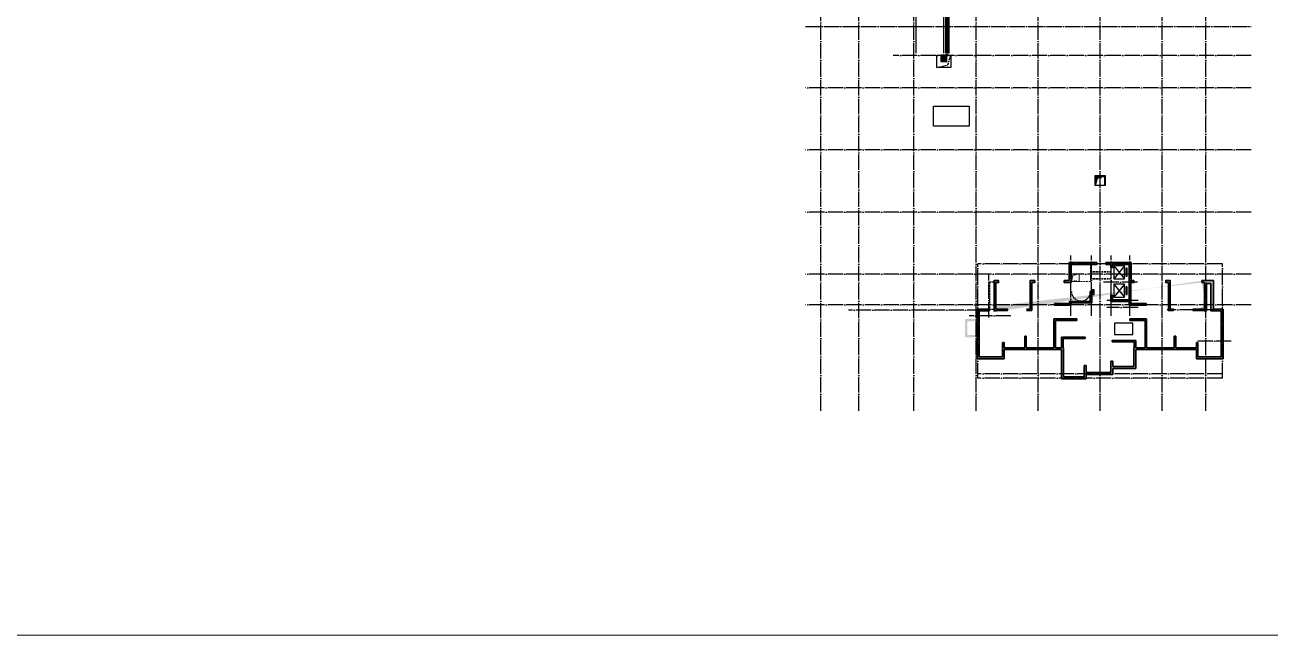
# Model space of a CAD drawing. Extents: x 115549 to 768939, y -502199 to 402497.
# Drawn here: x 521178 to 683652, y -502199 to -422617 of the extents above; entities that cross this region are included whole.
import ezdxf

# ---------------------------------------------------------------- set-up
doc = ezdxf.new("R2010")
doc.units = 0
doc.header["$LTSCALE"] = 1000
doc.header["$MEASUREMENT"] = 0
for name, pattern in [('__DASH', [0.35, 0.25, -0.1]), ('DASH', [0.35, 0.25, -0.1]), ('DOTE', [2.42, 2, -0.2, 0.02, -0.2])]:
    doc.linetypes.add(name, pattern=pattern)
for name, color, linetype, lineweight in [('_0', 7, 'Continuous', 9), ('主楼剪力墙', 212, 'Continuous', 5), ('剪力墙填充', 192, 'Continuous', 5), ('砼墙', 3, 'Continuous', 35)]:
    doc.layers.add(name, color=color, linetype=linetype, lineweight=lineweight)
for name, color, linetype in [('DOTE', 16, 'DOTE'), ('EQUIP_消火栓', 7, 'Continuous'), ('EVTR', 2, 'Continuous'), ('nuan', 6, 'Continuous'), ('地库文字', 7, 'Continuous'), ('截水沟', 2, 'Continuous'), ('汽车坡道', 142, 'Continuous'), ('给水', 32, 'Continuous')]:
    doc.layers.add(name, color=color, linetype=linetype)

# ---------------------------------------------------------------- blocks, each defined once
blk = doc.blocks.new('zhuloujlqtiangchong')
at = {"layer": '主楼剪力墙'}
h = blk.add_hatch(color=253, dxfattribs=at)
h.dxf.hatch_style = 1
h.paths.add_polyline_path([(1078272, 520251), (1078272, 523901), (1078622, 523901), (1078622, 524151), (1078022, 524151), (1078022, 520451), (1077622, 520451), (1077622, 520251)], flags=17)
h.paths.add_polyline_path([(1083122, 526501), (1083122, 524831), (1083122, 524151), (1082822, 524151), (1082472, 524151), (1082472, 523901), (1082822, 523901), (1083372, 523901), (1083372, 524831), (1083372, 526251), (1083872, 526251), (1085972, 526251), (1086722, 526251), (1086722, 526501), (1085972, 526501), (1083872, 526501)])
h.paths.add_polyline_path([(1083372, 521251), (1086072, 521251), (1086072, 522751), (1085872, 522751), (1085872, 521451), (1083172, 521451), (1083172, 521151), (1081222, 521151), (1081222, 520951), (1083372, 520951)], flags=17)
h.paths.add_polyline_path([(1096072, 523901), (1096072, 520251), (1096722, 520251), (1096722, 520451), (1096322, 520451), (1096322, 524151), (1095722, 524151), (1095722, 523901)], flags=17)
h.paths.add_polyline_path([(1088772, 526251), (1090972, 526251), (1090972, 524051), (1090972, 521651), (1088772, 521651), (1088772, 522251), (1088572, 522251), (1088572, 521451), (1090972, 521451), (1090972, 520951), (1093172, 520951), (1093172, 521151), (1091172, 521151), (1091172, 521551), (1091172, 523901), (1091572, 523901), (1091572, 524151), (1091222, 524151), (1091222, 526501), (1088922, 526501), (1087922, 526501), (1087922, 526251), (1088572, 526251), (1088572, 525851), (1088772, 525851)])
edge = h.paths.add_edge_path()
edge.add_line((1101947, 524151), (1100422, 524151))
edge.add_line((1101947, 520451), (1101947, 524151))
edge.add_line((1102622, 520451), (1101947, 520451))
edge.add_line((1103222, 520451), (1102622, 520451))
edge.add_line((1103222, 518301), (1103222, 520451))
edge.add_line((1103222, 517951), (1103222, 518301))
edge.add_line((1103222, 516101), (1103222, 517951))
edge.add_line((1103222, 513951), (1103222, 516101))
edge.add_line((1102622, 513951), (1103222, 513951))
edge.add_line((1100322, 513951), (1102622, 513951))
edge.add_line((1099722, 513951), (1100322, 513951))
edge.add_line((1099722, 515151), (1099722, 513951))
edge.add_line((1099322, 515151), (1099722, 515151))
edge.add_line((1096922, 515151), (1099322, 515151))
edge.add_line((1096422, 515151), (1096922, 515151))
edge.add_line((1094022, 515151), (1096422, 515151))
edge.add_line((1093122, 515151), (1094022, 515151))
edge.add_line((1091822, 515151), (1093122, 515151))
edge.add_line((1091822, 514451), (1091822, 515151))
edge.add_line((1091822, 512701), (1091822, 514451))
edge.add_line((1091222, 512701), (1091822, 512701))
edge.add_line((1089222, 512701), (1091222, 512701))
edge.add_line((1088822, 512701), (1089222, 512701))
edge.add_line((1088822, 511901), (1088822, 512701))
edge.add_line((1088222, 511901), (1088822, 511901))
edge.add_line((1087172, 511901), (1088222, 511901))
edge.add_line((1085722, 511901), (1087172, 511901))
edge.add_line((1085322, 511901), (1085722, 511901))
edge.add_line((1085322, 511351), (1085322, 511901))
edge.add_line((1084722, 511351), (1085322, 511351))
edge.add_line((1082722, 511351), (1084722, 511351))
edge.add_line((1082122, 511351), (1082722, 511351))
edge.add_line((1082122, 513101), (1082122, 511351))
edge.add_line((1082122, 514901), (1082122, 513101))
edge.add_line((1082122, 515151), (1082122, 514901))
edge.add_line((1081222, 515151), (1082122, 515151))
edge.add_line((1080322, 515151), (1081222, 515151))
edge.add_line((1077922, 515151), (1080322, 515151))
edge.add_line((1077422, 515151), (1077922, 515151))
edge.add_line((1075022, 515151), (1077422, 515151))
edge.add_line((1074622, 515151), (1075022, 515151))
edge.add_line((1074622, 513951), (1074622, 515151))
edge.add_line((1074022, 513951), (1074622, 513951))
edge.add_line((1071722, 513951), (1074022, 513951))
edge.add_line((1071122, 513951), (1071722, 513951))
edge.add_line((1071122, 516101), (1071122, 513951))
edge.add_line((1071122, 516751), (1071122, 516101))
edge.add_line((1069522, 516751), (1071122, 516751))
edge.add_line((1069522, 519151), (1069522, 516751))
edge.add_line((1071122, 519151), (1069522, 519151))
edge.add_line((1071122, 520451), (1071122, 519151))
edge.add_line((1071722, 520451), (1071122, 520451))
edge.add_line((1072722, 520451), (1071722, 520451))
edge.add_line((1072722, 520201), (1072722, 520451))
edge.add_line((1071722, 520201), (1072722, 520201))
edge.add_line((1071372, 520201), (1071722, 520201))
edge.add_line((1071372, 519051), (1071372, 520201))
edge.add_line((1071372, 518301), (1071372, 519051))
edge.add_line((1071122, 518301), (1071372, 518301))
edge.add_line((1071122, 518851), (1071122, 518301))
edge.add_line((1069822, 518851), (1071122, 518851))
edge.add_line((1069822, 517051), (1069822, 518851))
edge.add_line((1071372, 517051), (1069822, 517051))
edge.add_line((1071372, 516101), (1071372, 517051))
edge.add_line((1071372, 514201), (1071372, 516101))
edge.add_line((1071722, 514201), (1071372, 514201))
edge.add_line((1074022, 514201), (1071722, 514201))
edge.add_line((1074422, 514201), (1074022, 514201))
edge.add_line((1074422, 515251), (1074422, 514201))
edge.add_line((1074422, 516101), (1074422, 515251))
edge.add_line((1074622, 516101), (1074422, 516101))
edge.add_line((1074622, 515401), (1074622, 516101))
edge.add_line((1075022, 515401), (1074622, 515401))
edge.add_line((1077322, 515401), (1075022, 515401))
edge.add_line((1077322, 516901), (1077322, 515401))
edge.add_line((1077522, 516901), (1077322, 516901))
edge.add_line((1077522, 515401), (1077522, 516901))
edge.add_line((1077922, 515401), (1077522, 515401))
edge.add_line((1080322, 515401), (1077922, 515401))
edge.add_line((1081122, 515401), (1080322, 515401))
edge.add_line((1081122, 516701), (1081122, 515401))
edge.add_line((1081122, 516901), (1081122, 516701))
edge.add_line((1081122, 518551), (1081122, 516901))
edge.add_line((1081122, 519151), (1081122, 518551))
edge.add_line((1083322, 519151), (1081122, 519151))
edge.add_line((1084122, 519151), (1083322, 519151))
edge.add_line((1084122, 518951), (1084122, 519151))
edge.add_line((1083322, 518951), (1084122, 518951))
edge.add_line((1081322, 518951), (1083322, 518951))
edge.add_line((1081322, 518551), (1081322, 518951))
edge.add_line((1081322, 516901), (1081322, 518551))
edge.add_line((1081322, 516701), (1081322, 516901))
edge.add_line((1081322, 515401), (1081322, 516701))
edge.add_line((1082122, 515401), (1081322, 515401))
edge.add_line((1082122, 516201), (1082122, 515401))
edge.add_line((1082122, 516801), (1082122, 516201))
edge.add_line((1084122, 516801), (1082122, 516801))
edge.add_line((1085222, 516801), (1084122, 516801))
edge.add_line((1085222, 516601), (1085222, 516801))
edge.add_line((1084122, 516601), (1085222, 516601))
edge.add_line((1082322, 516601), (1084122, 516601))
edge.add_line((1082322, 516201), (1082322, 516601))
edge.add_line((1082322, 515401), (1082322, 516201))
edge.add_line((1082372, 515401), (1082322, 515401))
edge.add_line((1082372, 514901), (1082372, 515401))
edge.add_line((1082372, 513101), (1082372, 514901))
edge.add_line((1082372, 511601), (1082372, 513101))
edge.add_line((1082722, 511601), (1082372, 511601))
edge.add_line((1084722, 511601), (1082722, 511601))
edge.add_line((1085072, 511601), (1084722, 511601))
edge.add_line((1085072, 512001), (1085072, 511601))
edge.add_line((1085072, 513101), (1085072, 512001))
edge.add_line((1085322, 513101), (1085072, 513101))
edge.add_line((1085322, 512151), (1085322, 513101))
edge.add_line((1085722, 512151), (1085322, 512151))
edge.add_line((1087172, 512151), (1085722, 512151))
edge.add_line((1088222, 512151), (1087172, 512151))
edge.add_line((1088572, 512151), (1088222, 512151))
edge.add_line((1088572, 512801), (1088572, 512151))
edge.add_line((1088572, 513651), (1088572, 512801))
edge.add_line((1088822, 513651), (1088572, 513651))
edge.add_line((1088822, 512951), (1088822, 513651))
edge.add_line((1089222, 512951), (1088822, 512951))
edge.add_line((1091222, 512951), (1089222, 512951))
edge.add_line((1091572, 512951), (1091222, 512951))
edge.add_line((1091572, 514451), (1091572, 512951))
edge.add_line((1091572, 515401), (1091572, 514451))
edge.add_line((1091622, 515401), (1091572, 515401))
edge.add_line((1091622, 515751), (1091622, 515401))
edge.add_line((1091622, 516151), (1091622, 515751))
edge.add_line((1088722, 516151), (1091622, 516151))
edge.add_line((1088722, 516351), (1088722, 516151))
edge.add_line((1091822, 516351), (1088722, 516351))
edge.add_line((1091822, 515751), (1091822, 516351))
edge.add_line((1091822, 515401), (1091822, 515751))
edge.add_line((1093022, 515401), (1091822, 515401))
edge.add_line((1093022, 516251), (1093022, 515401))
edge.add_line((1093022, 516901), (1093022, 516251))
edge.add_line((1093022, 518551), (1093022, 516901))
edge.add_line((1093022, 518951), (1093022, 518551))
edge.add_line((1091022, 518951), (1093022, 518951))
edge.add_line((1091022, 519151), (1091022, 518951))
edge.add_line((1093222, 519151), (1091022, 519151))
edge.add_line((1093222, 518551), (1093222, 519151))
edge.add_line((1093222, 516901), (1093222, 518551))
edge.add_line((1093222, 516251), (1093222, 516901))
edge.add_line((1093222, 515401), (1093222, 516251))
edge.add_line((1094022, 515401), (1093222, 515401))
edge.add_line((1096422, 515401), (1094022, 515401))
edge.add_line((1096822, 515401), (1096422, 515401))
edge.add_line((1096822, 516901), (1096822, 515401))
edge.add_line((1097022, 516901), (1096822, 516901))
edge.add_line((1097022, 515401), (1097022, 516901))
edge.add_line((1099322, 515401), (1097022, 515401))
edge.add_line((1099722, 515401), (1099322, 515401))
edge.add_line((1099722, 516101), (1099722, 515401))
edge.add_line((1099922, 516101), (1099722, 516101))
edge.add_line((1099922, 515251), (1099922, 516101))
edge.add_line((1099922, 514201), (1099922, 515251))
edge.add_line((1100322, 514201), (1099922, 514201))
edge.add_line((1102622, 514201), (1100322, 514201))
edge.add_line((1102972, 514201), (1102622, 514201))
edge.add_line((1102972, 516101), (1102972, 514201))
edge.add_line((1102972, 517951), (1102972, 516101))
edge.add_line((1102972, 518301), (1102972, 517951))
edge.add_line((1102972, 520201), (1102972, 518301))
edge.add_line((1102622, 520201), (1102972, 520201))
edge.add_line((1101597, 520201), (1102622, 520201))
edge.add_line((1101597, 523801), (1101597, 520201))
edge.add_line((1101022, 523801), (1101597, 523801))
edge.add_line((1101022, 522001), (1101022, 523801))
edge.add_line((1101022, 520851), (1101022, 522001))
edge.add_line((1101022, 520251), (1101022, 520851))
edge.add_line((1074522, 520251), (1075072, 520251))
edge.add_line((1075072, 520251), (1075072, 520451))
edge.add_line((1075072, 520451), (1074522, 520451))
edge.add_line((1074522, 520451), (1073572, 520451))
edge.add_line((1073572, 520451), (1073572, 520851))
edge.add_line((1073572, 520851), (1073572, 522001))
edge.add_line((1073572, 522001), (1073572, 523901))
edge.add_line((1073572, 523901), (1073922, 523901))
edge.add_line((1073922, 523901), (1073922, 524151))
edge.add_line((1073922, 524151), (1073322, 524151))
edge.add_line((1073322, 524151), (1073322, 522001))
edge.add_line((1073322, 522001), (1073322, 520851))
edge.add_line((1073322, 520851), (1073322, 520251))
edge.add_line((1099272, 520251), (1099822, 520251))
edge.add_line((1099272, 520451), (1099272, 520251))
edge.add_line((1099822, 520451), (1099272, 520451))
edge.add_line((1100772, 520451), (1099822, 520451))
edge.add_line((1100772, 520851), (1100772, 520451))
edge.add_line((1100772, 522001), (1100772, 520851))
edge.add_line((1100772, 523901), (1100772, 522001))
edge.add_line((1100422, 523901), (1100772, 523901))
edge.add_line((1100422, 524151), (1100422, 523901))
edge.add_line((1073322, 520851), (1073322, 520201))
edge.add_line((1073322, 520201), (1073572, 520201))
edge.add_line((1073572, 520201), (1073572, 520251))
edge.add_line((1073572, 520251), (1074522, 520251))
edge.add_line((1099822, 520251), (1100772, 520251))
edge.add_line((1100772, 520251), (1100772, 520201))
edge.add_line((1100772, 520201), (1101022, 520201))
edge.add_line((1101022, 520201), (1101022, 520851))
h = blk.add_hatch(color=253, dxfattribs=at)
h.dxf.hatch_style = 1
h.paths.add_polyline_path([(1078272, 520251), (1078272, 523901), (1078622, 523901), (1078622, 524151), (1078022, 524151), (1078022, 520451), (1077622, 520451), (1077622, 520251)], flags=17)
h.paths.add_polyline_path([(1083122, 526501), (1083122, 524831), (1083122, 524151), (1082822, 524151), (1082472, 524151), (1082472, 523901), (1082822, 523901), (1083372, 523901), (1083372, 524831), (1083372, 526251), (1083872, 526251), (1085972, 526251), (1086722, 526251), (1086722, 526501), (1085972, 526501), (1083872, 526501)])
h.paths.add_polyline_path([(1083372, 521251), (1086072, 521251), (1086072, 522751), (1085872, 522751), (1085872, 521451), (1083172, 521451), (1083172, 521151), (1081222, 521151), (1081222, 520951), (1083372, 520951)], flags=17)
h.paths.add_polyline_path([(1096072, 523901), (1096072, 520251), (1096722, 520251), (1096722, 520451), (1096322, 520451), (1096322, 524151), (1095722, 524151), (1095722, 523901)], flags=17)
h.paths.add_polyline_path([(1088772, 526251), (1090972, 526251), (1090972, 524051), (1090972, 521651), (1088772, 521651), (1088772, 522251), (1088572, 522251), (1088572, 521451), (1090972, 521451), (1090972, 520951), (1093172, 520951), (1093172, 521151), (1091172, 521151), (1091172, 521551), (1091172, 523901), (1091572, 523901), (1091572, 524151), (1091222, 524151), (1091222, 526501), (1088922, 526501), (1087922, 526501), (1087922, 526251), (1088572, 526251), (1088572, 525851), (1088772, 525851)])
edge = h.paths.add_edge_path()
edge.add_line((1101947, 524151), (1100422, 524151))
edge.add_line((1101947, 520451), (1101947, 524151))
edge.add_line((1102622, 520451), (1101947, 520451))
edge.add_line((1103222, 520451), (1102622, 520451))
edge.add_line((1103222, 518301), (1103222, 520451))
edge.add_line((1103222, 517951), (1103222, 518301))
edge.add_line((1103222, 516101), (1103222, 517951))
edge.add_line((1103222, 513951), (1103222, 516101))
edge.add_line((1102622, 513951), (1103222, 513951))
edge.add_line((1100322, 513951), (1102622, 513951))
edge.add_line((1099722, 513951), (1100322, 513951))
edge.add_line((1099722, 515151), (1099722, 513951))
edge.add_line((1099322, 515151), (1099722, 515151))
edge.add_line((1096922, 515151), (1099322, 515151))
edge.add_line((1096422, 515151), (1096922, 515151))
edge.add_line((1094022, 515151), (1096422, 515151))
edge.add_line((1093122, 515151), (1094022, 515151))
edge.add_line((1091822, 515151), (1093122, 515151))
edge.add_line((1091822, 514451), (1091822, 515151))
edge.add_line((1091822, 512701), (1091822, 514451))
edge.add_line((1091222, 512701), (1091822, 512701))
edge.add_line((1089222, 512701), (1091222, 512701))
edge.add_line((1088822, 512701), (1089222, 512701))
edge.add_line((1088822, 511901), (1088822, 512701))
edge.add_line((1088222, 511901), (1088822, 511901))
edge.add_line((1087172, 511901), (1088222, 511901))
edge.add_line((1085722, 511901), (1087172, 511901))
edge.add_line((1085322, 511901), (1085722, 511901))
edge.add_line((1085322, 511351), (1085322, 511901))
edge.add_line((1084722, 511351), (1085322, 511351))
edge.add_line((1082722, 511351), (1084722, 511351))
edge.add_line((1082122, 511351), (1082722, 511351))
edge.add_line((1082122, 513101), (1082122, 511351))
edge.add_line((1082122, 514901), (1082122, 513101))
edge.add_line((1082122, 515151), (1082122, 514901))
edge.add_line((1081222, 515151), (1082122, 515151))
edge.add_line((1080322, 515151), (1081222, 515151))
edge.add_line((1077922, 515151), (1080322, 515151))
edge.add_line((1077422, 515151), (1077922, 515151))
edge.add_line((1075022, 515151), (1077422, 515151))
edge.add_line((1074622, 515151), (1075022, 515151))
edge.add_line((1074622, 513951), (1074622, 515151))
edge.add_line((1074022, 513951), (1074622, 513951))
edge.add_line((1071722, 513951), (1074022, 513951))
edge.add_line((1071122, 513951), (1071722, 513951))
edge.add_line((1071122, 516101), (1071122, 513951))
edge.add_line((1071122, 520451), (1071122, 516101))
edge.add_line((1071722, 520451), (1071122, 520451))
edge.add_line((1072722, 520451), (1071722, 520451))
edge.add_line((1072722, 520201), (1072722, 520451))
edge.add_line((1071722, 520201), (1072722, 520201))
edge.add_line((1071372, 520201), (1071722, 520201))
edge.add_line((1071372, 516101), (1071372, 520201))
edge.add_line((1071372, 514201), (1071372, 516101))
edge.add_line((1071722, 514201), (1071372, 514201))
edge.add_line((1074022, 514201), (1071722, 514201))
edge.add_line((1074422, 514201), (1074022, 514201))
edge.add_line((1074422, 515251), (1074422, 514201))
edge.add_line((1074422, 516101), (1074422, 515251))
edge.add_line((1074622, 516101), (1074422, 516101))
edge.add_line((1074622, 515401), (1074622, 516101))
edge.add_line((1075022, 515401), (1074622, 515401))
edge.add_line((1077322, 515401), (1075022, 515401))
edge.add_line((1077322, 516901), (1077322, 515401))
edge.add_line((1077522, 516901), (1077322, 516901))
edge.add_line((1077522, 515401), (1077522, 516901))
edge.add_line((1077922, 515401), (1077522, 515401))
edge.add_line((1080322, 515401), (1077922, 515401))
edge.add_line((1081122, 515401), (1080322, 515401))
edge.add_line((1081122, 516701), (1081122, 515401))
edge.add_line((1081122, 516901), (1081122, 516701))
edge.add_line((1081122, 518551), (1081122, 516901))
edge.add_line((1081122, 519151), (1081122, 518551))
edge.add_line((1083322, 519151), (1081122, 519151))
edge.add_line((1084122, 519151), (1083322, 519151))
edge.add_line((1084122, 518951), (1084122, 519151))
edge.add_line((1083322, 518951), (1084122, 518951))
edge.add_line((1081322, 518951), (1083322, 518951))
edge.add_line((1081322, 518551), (1081322, 518951))
edge.add_line((1081322, 516901), (1081322, 518551))
edge.add_line((1081322, 516701), (1081322, 516901))
edge.add_line((1081322, 515401), (1081322, 516701))
edge.add_line((1082122, 515401), (1081322, 515401))
edge.add_line((1082122, 516201), (1082122, 515401))
edge.add_line((1082122, 516801), (1082122, 516201))
edge.add_line((1084122, 516801), (1082122, 516801))
edge.add_line((1085222, 516801), (1084122, 516801))
edge.add_line((1085222, 516601), (1085222, 516801))
edge.add_line((1084122, 516601), (1085222, 516601))
edge.add_line((1082322, 516601), (1084122, 516601))
edge.add_line((1082322, 516201), (1082322, 516601))
edge.add_line((1082322, 515401), (1082322, 516201))
edge.add_line((1082372, 515401), (1082322, 515401))
edge.add_line((1082372, 514901), (1082372, 515401))
edge.add_line((1082372, 513101), (1082372, 514901))
edge.add_line((1082372, 511601), (1082372, 513101))
edge.add_line((1082722, 511601), (1082372, 511601))
edge.add_line((1084722, 511601), (1082722, 511601))
edge.add_line((1085072, 511601), (1084722, 511601))
edge.add_line((1085072, 512001), (1085072, 511601))
edge.add_line((1085072, 513101), (1085072, 512001))
edge.add_line((1085322, 513101), (1085072, 513101))
edge.add_line((1085322, 512151), (1085322, 513101))
edge.add_line((1085722, 512151), (1085322, 512151))
edge.add_line((1087172, 512151), (1085722, 512151))
edge.add_line((1088222, 512151), (1087172, 512151))
edge.add_line((1088572, 512151), (1088222, 512151))
edge.add_line((1088572, 512801), (1088572, 512151))
edge.add_line((1088572, 513651), (1088572, 512801))
edge.add_line((1088822, 513651), (1088572, 513651))
edge.add_line((1088822, 512951), (1088822, 513651))
edge.add_line((1089222, 512951), (1088822, 512951))
edge.add_line((1091222, 512951), (1089222, 512951))
edge.add_line((1091572, 512951), (1091222, 512951))
edge.add_line((1091572, 514451), (1091572, 512951))
edge.add_line((1091572, 515401), (1091572, 514451))
edge.add_line((1091622, 515401), (1091572, 515401))
edge.add_line((1091622, 515751), (1091622, 515401))
edge.add_line((1091622, 516151), (1091622, 515751))
edge.add_line((1088722, 516151), (1091622, 516151))
edge.add_line((1088722, 516351), (1088722, 516151))
edge.add_line((1091822, 516351), (1088722, 516351))
edge.add_line((1091822, 515751), (1091822, 516351))
edge.add_line((1091822, 515401), (1091822, 515751))
edge.add_line((1093022, 515401), (1091822, 515401))
edge.add_line((1093022, 516251), (1093022, 515401))
edge.add_line((1093022, 516901), (1093022, 516251))
edge.add_line((1093022, 518551), (1093022, 516901))
edge.add_line((1093022, 518951), (1093022, 518551))
edge.add_line((1091022, 518951), (1093022, 518951))
edge.add_line((1091022, 519151), (1091022, 518951))
edge.add_line((1093222, 519151), (1091022, 519151))
edge.add_line((1093222, 518551), (1093222, 519151))
edge.add_line((1093222, 516901), (1093222, 518551))
edge.add_line((1093222, 516251), (1093222, 516901))
edge.add_line((1093222, 515401), (1093222, 516251))
edge.add_line((1094022, 515401), (1093222, 515401))
edge.add_line((1096422, 515401), (1094022, 515401))
edge.add_line((1096822, 515401), (1096422, 515401))
edge.add_line((1096822, 516901), (1096822, 515401))
edge.add_line((1097022, 516901), (1096822, 516901))
edge.add_line((1097022, 515401), (1097022, 516901))
edge.add_line((1099322, 515401), (1097022, 515401))
edge.add_line((1099722, 515401), (1099322, 515401))
edge.add_line((1099722, 516101), (1099722, 515401))
edge.add_line((1099922, 516101), (1099722, 516101))
edge.add_line((1099922, 515251), (1099922, 516101))
edge.add_line((1099922, 514201), (1099922, 515251))
edge.add_line((1100322, 514201), (1099922, 514201))
edge.add_line((1102622, 514201), (1100322, 514201))
edge.add_line((1102972, 514201), (1102622, 514201))
edge.add_line((1102972, 516101), (1102972, 514201))
edge.add_line((1102972, 517951), (1102972, 516101))
edge.add_line((1102972, 518301), (1102972, 517951))
edge.add_line((1102972, 520201), (1102972, 518301))
edge.add_line((1102622, 520201), (1102972, 520201))
edge.add_line((1101597, 520201), (1102622, 520201))
edge.add_line((1101597, 523801), (1101597, 520201))
edge.add_line((1101022, 523801), (1101597, 523801))
edge.add_line((1101022, 522001), (1101022, 523801))
edge.add_line((1101022, 520851), (1101022, 522001))
edge.add_line((1101022, 520251), (1101022, 520851))
edge.add_line((1074522, 520251), (1075072, 520251))
edge.add_line((1075072, 520251), (1075072, 520451))
edge.add_line((1075072, 520451), (1074522, 520451))
edge.add_line((1074522, 520451), (1073572, 520451))
edge.add_line((1073572, 520451), (1073572, 520851))
edge.add_line((1073572, 520851), (1073572, 522001))
edge.add_line((1073572, 522001), (1073572, 523901))
edge.add_line((1073572, 523901), (1073922, 523901))
edge.add_line((1073922, 523901), (1073922, 524151))
edge.add_line((1073922, 524151), (1073322, 524151))
edge.add_line((1073322, 524151), (1073322, 522001))
edge.add_line((1073322, 522001), (1073322, 520851))
edge.add_line((1073322, 520851), (1073322, 520251))
edge.add_line((1099272, 520251), (1099822, 520251))
edge.add_line((1099272, 520451), (1099272, 520251))
edge.add_line((1099822, 520451), (1099272, 520451))
edge.add_line((1100772, 520451), (1099822, 520451))
edge.add_line((1100772, 520851), (1100772, 520451))
edge.add_line((1100772, 522001), (1100772, 520851))
edge.add_line((1100772, 523901), (1100772, 522001))
edge.add_line((1100422, 523901), (1100772, 523901))
edge.add_line((1100422, 524151), (1100422, 523901))
edge.add_line((1073322, 520851), (1073322, 520201))
edge.add_line((1073322, 520201), (1073572, 520201))
edge.add_line((1073572, 520201), (1073572, 520251))
edge.add_line((1073572, 520251), (1074522, 520251))
edge.add_line((1099822, 520251), (1100772, 520251))
edge.add_line((1100772, 520251), (1100772, 520201))
edge.add_line((1100772, 520201), (1101022, 520201))
edge.add_line((1101022, 520201), (1101022, 520851))
h = blk.add_hatch(color=253, dxfattribs=at)
h.dxf.hatch_style = 1
h.paths.add_polyline_path([(1099922, 516101), (1099722, 516101), (1099722, 515401), (1099322, 515401), (1097022, 515401), (1097022, 516901), (1096822, 516901), (1096822, 515401), (1096422, 515401), (1094022, 515401), (1093222, 515401), (1093222, 516251), (1093222, 516901), (1093222, 518551), (1093222, 519151), (1091022, 519151), (1091022, 518951), (1093022, 518951), (1093022, 518551), (1093022, 516901), (1093022, 516251), (1093022, 515401), (1091822, 515401), (1091822, 515751), (1091822, 516351), (1088722, 516351), (1088722, 516151), (1091622, 516151), (1091622, 515751), (1091622, 515401), (1091572, 515401), (1091572, 514451), (1091572, 512951), (1091222, 512951), (1089222, 512951), (1088822, 512951), (1088822, 513651), (1088572, 513651), (1088572, 512801), (1088572, 512151), (1088222, 512151), (1087172, 512151), (1085722, 512151), (1085322, 512151), (1085322, 513101), (1085072, 513101), (1085072, 512001), (1085072, 511601), (1084722, 511601), (1082722, 511601), (1082372, 511601), (1082372, 513101), (1082372, 514901), (1082372, 515401), (1082322, 515401), (1082322, 516201), (1082322, 516601), (1084122, 516601), (1085222, 516601), (1085222, 516801), (1084122, 516801), (1082122, 516801), (1082122, 516201), (1082122, 515401), (1081322, 515401), (1081322, 516701), (1081322, 516901), (1081322, 518551), (1081322, 518951), (1083322, 518951), (1084122, 518951), (1084122, 519151), (1083322, 519151), (1081122, 519151), (1081122, 518551), (1081122, 516901), (1081122, 516701), (1081122, 515401), (1080322, 515401), (1077922, 515401), (1077522, 515401), (1077522, 516901), (1077322, 516901), (1077322, 515401), (1075022, 515401), (1074622, 515401), (1074622, 516101), (1074422, 516101), (1074422, 515251), (1074422, 514201), (1074022, 514201), (1071722, 514201), (1071372, 514201), (1071372, 516101), (1071372, 520201), (1071722, 520201), (1072722, 520201), (1072722, 520451), (1071722, 520451), (1071122, 520451), (1071122, 516101), (1071122, 513951), (1071722, 513951), (1074022, 513951), (1074622, 513951), (1074622, 515151), (1075022, 515151), (1077422, 515151), (1077922, 515151), (1080322, 515151), (1081222, 515151), (1082122, 515151), (1082122, 514901), (1082122, 513101), (1082122, 511351), (1082722, 511351), (1084722, 511351), (1085322, 511351), (1085322, 511901), (1085722, 511901), (1087172, 511901), (1088222, 511901), (1088822, 511901), (1088822, 512701), (1089222, 512701), (1091222, 512701), (1091822, 512701), (1091822, 514451), (1091822, 515151), (1093122, 515151), (1094022, 515151), (1096422, 515151), (1096922, 515151), (1099322, 515151), (1099722, 515151), (1099722, 513951), (1100322, 513951), (1102622, 513951), (1103222, 513951), (1103222, 516101), (1103222, 517951), (1103222, 518301), (1103222, 520451), (1102622, 520451), (1101947, 520451), (1101947, 524151), (1100422, 524151), (1100422, 523901), (1100772, 523901), (1100772, 522001), (1100772, 520851), (1100772, 520451), (1099822, 520451), (1099272, 520451), (1099272, 520251), (1099822, 520251), (1100772, 520251), (1100772, 520201), (1101022, 520201), (1101022, 520851), (1101022, 522001), (1101022, 523801), (1101597, 523801), (1101597, 520201), (1102622, 520201), (1102972, 520201), (1102972, 518301), (1102972, 517951), (1102972, 516101), (1102972, 514201), (1102622, 514201), (1100322, 514201), (1099922, 514201), (1099922, 515251)])
h = blk.add_hatch(color=253, dxfattribs=at)
h.dxf.hatch_style = 1
h.paths.add_polyline_path([(1073572, 523901), (1073922, 523901), (1073922, 524151), (1073322, 524151), (1073322, 522001), (1073322, 520851), (1073322, 520251), (1073322, 520201), (1073572, 520201), (1073572, 520251), (1074522, 520251), (1075072, 520251), (1075072, 520451), (1074522, 520451), (1073572, 520451), (1073572, 520851), (1073572, 522001)])
at = {"layer": '主楼剪力墙', "color": 253}
for points in [[(1099922, 516101), (1099722, 516101), (1099722, 515401), (1099322, 515401), (1097022, 515401), (1097022, 516901), (1096822, 516901), (1096822, 515401), (1096422, 515401), (1094022, 515401), (1093222, 515401), (1093222, 516251), (1093222, 516901), (1093222, 518551), (1093222, 519151), (1091022, 519151), (1091022, 518951), (1093022, 518951), (1093022, 518551), (1093022, 516901), (1093022, 516251), (1093022, 515401), (1091822, 515401), (1091822, 515751), (1091822, 516351), (1088722, 516351), (1088722, 516151), (1091622, 516151), (1091622, 515751), (1091622, 515401), (1091572, 515401), (1091572, 514451), (1091572, 512951), (1091222, 512951), (1089222, 512951), (1088822, 512951), (1088822, 513651), (1088572, 513651), (1088572, 512801), (1088572, 512151), (1088222, 512151), (1087172, 512151), (1085722, 512151), (1085322, 512151), (1085322, 513101), (1085072, 513101), (1085072, 512001), (1085072, 511601), (1084722, 511601), (1082722, 511601), (1082372, 511601), (1082372, 513101), (1082372, 514901), (1082372, 515401), (1082322, 515401), (1082322, 516201), (1082322, 516601), (1084122, 516601), (1085222, 516601), (1085222, 516801), (1084122, 516801), (1082122, 516801), (1082122, 516201), (1082122, 515401), (1081322, 515401), (1081322, 516701), (1081322, 516901), (1081322, 518551), (1081322, 518951), (1083322, 518951), (1084122, 518951), (1084122, 519151), (1083322, 519151), (1081122, 519151), (1081122, 518551), (1081122, 516901), (1081122, 516701), (1081122, 515401), (1080322, 515401), (1077922, 515401), (1077522, 515401), (1077522, 516901), (1077322, 516901), (1077322, 515401), (1075022, 515401), (1074622, 515401), (1074622, 516101), (1074422, 516101), (1074422, 515251), (1074422, 514201), (1074022, 514201), (1071722, 514201), (1071372, 514201), (1071372, 516101), (1071372, 520201), (1071722, 520201), (1072722, 520201), (1072722, 520451), (1071722, 520451), (1071122, 520451), (1071122, 516101), (1071122, 513951), (1071722, 513951), (1074022, 513951), (1074622, 513951), (1074622, 515151), (1075022, 515151), (1077422, 515151), (1077922, 515151), (1080322, 515151), (1081222, 515151), (1082122, 515151), (1082122, 514901), (1082122, 513101), (1082122, 511351), (1082722, 511351), (1084722, 511351), (1085322, 511351), (1085322, 511901), (1085722, 511901), (1087172, 511901), (1088222, 511901), (1088822, 511901), (1088822, 512701), (1089222, 512701), (1091222, 512701), (1091822, 512701), (1091822, 514451), (1091822, 515151), (1093122, 515151), (1094022, 515151), (1096422, 515151), (1096922, 515151), (1099322, 515151), (1099722, 515151), (1099722, 513951), (1100322, 513951), (1102622, 513951), (1103222, 513951), (1103222, 516101), (1103222, 517951), (1103222, 518301), (1103222, 520451), (1102622, 520451), (1101947, 520451), (1101947, 524151), (1100422, 524151), (1100422, 523901), (1100772, 523901), (1100772, 522001), (1100772, 520851), (1100772, 520451), (1099822, 520451), (1099272, 520451), (1099272, 520251), (1099822, 520251), (1100772, 520251), (1100772, 520201), (1101022, 520201), (1101022, 520851), (1101022, 522001), (1101022, 523801), (1101597, 523801), (1101597, 520201), (1102622, 520201), (1102972, 520201), (1102972, 518301), (1102972, 517951), (1102972, 516101), (1102972, 514201), (1102622, 514201), (1100322, 514201), (1099922, 514201), (1099922, 515251)], [(1073572, 523901), (1073922, 523901), (1073922, 524151), (1073322, 524151), (1073322, 522001), (1073322, 520851), (1073322, 520251), (1073322, 520201), (1073572, 520201), (1073572, 520251), (1074522, 520251), (1075072, 520251), (1075072, 520451), (1074522, 520451), (1073572, 520451), (1073572, 520851), (1073572, 522001)]]:
    blk.add_lwpolyline(points, close=True, dxfattribs=at)
blk = doc.blocks.new('$TwtSys$00000434')
for p, q in [((-0.5, 0.5), (-0.5, -0.5)), ((-0.5, -0.5), (0.5, 0.5)), ((0.5, 0.5), (-0.5, 0.5)), ((0.5, -0.5), (0.5, 0.5)), ((-0.5, -0.5), (0.5, -0.5))]:
    blk.add_line(p, q)
blk.add_solid([(0.5, -0.5), (0.5, 0.5), (-0.5, -0.5)])
blk = doc.blocks.new('kengyi')
at = {"layer": '给水'}
for p, q in [((2970150, 735418), (2971184, 735418)), ((2970150, 735339), (2970897, 735339)), ((2970150, 735260), (2970610, 735260)), ((2970150, 735180), (2970393, 735180)), ((2970150, 735101), (2970372, 735101)), ((2970150, 735021), (2970351, 735021)), ((2970150, 734942), (2970330, 734942)), ((2970150, 734863), (2970309, 734863)), ((2970150, 734783), (2970288, 734783)), ((2970150, 734704), (2970267, 734704)), ((2970150, 734625), (2970246, 734625)), ((2970150, 734545), (2970225, 734545)), ((2970150, 734466), (2970204, 734466)), ((2970150, 734386), (2970182, 734386))]:
    blk.add_line(p, q, dxfattribs=at)
blk.add_lwpolyline([(2970100, 735514), (2971400, 735514), (2971400, 734214), (2970100, 734214)], close=True, dxfattribs=at)
at = {"layer": '给水', "linetype": '__DASH', "ltscale": 0.5}
blk.add_lwpolyline([(2971350, 735464), (2970150, 735464), (2970150, 734264), (2971350, 734264)], close=True, dxfattribs=at)
at = {"layer": '给水'}
blk.add_lwpolyline([(2970150, 734264), (2970399, 735201), (2971350, 735464)], dxfattribs=at)
at = {"layer": '给水', "linetype": '__DASH', "ltscale": 0.5}
blk.add_lwpolyline([(2970600, 735461), (2970600, 735261), (2970900, 735261), (2970900, 735461)], dxfattribs=at)
blk = doc.blocks.new('kengwu')
at = {"layer": '给水'}
h = blk.add_hatch(dxfattribs=at)
h.set_pattern_fill('ANSI31', color=256, scale=50, angle=315)
h.set_pattern_definition([(2e-11, (0, 0), (-2e-11, 79.375), [])])
h.paths.add_polyline_path([(2971884, 712614), (2971084, 712614), (2971084, 711814), (2971884, 711814)])
for points in [[(2970584, 712614), (2972384, 712614), (2972384, 711014), (2970584, 711014)], [(2971884, 712614), (2971084, 712614), (2971084, 711814), (2971884, 711814)]]:
    blk.add_lwpolyline(points, close=True, dxfattribs=at)
at = {"layer": '给水', "linetype": '__DASH'}
blk.add_lwpolyline([(2970584, 711014), (2971998, 711367), (2972384, 712614)], dxfattribs=at)
at = {"layer": '给水', "linetype": '__DASH', "ltscale": 0.5}
blk.add_lwpolyline([(2971334, 712614), (2971334, 712414), (2971634, 712414), (2971634, 712614)], dxfattribs=at)
blk = doc.blocks.new('gangjinhunningtuqiang')
at = {"layer": '砼墙', "color": 8}
for p, q in [((1100422, 524151), (1100422, 523901)), ((1101947, 524151), (1100422, 524151)), ((1100422, 523901), (1100772, 523901)), ((1100772, 523901), (1100772, 522001)), ((1101022, 522001), (1101022, 523801)), ((1101022, 523801), (1101597, 523801)), ((1101597, 523801), (1101597, 520201)), ((1101947, 520451), (1101947, 524151)), ((1100772, 522001), (1100772, 520851)), ((1101022, 520851), (1101022, 522001)), ((1071722, 520451), (1071122, 520451)), ((1071122, 520451), (1071122, 516101)), ((1071372, 516101), (1071372, 520201)), ((1071372, 520201), (1071722, 520201)), ((1072722, 520451), (1071722, 520451)), ((1071722, 520201), (1072722, 520201)), ((1072722, 520201), (1072722, 520451)), ((1099822, 520451), (1099272, 520451)), ((1099272, 520451), (1099272, 520251)), ((1099272, 520251), (1099822, 520251)), ((1100772, 520451), (1099822, 520451)), ((1100772, 520851), (1100772, 520451)), ((1101022, 520251), (1101022, 520851)), ((1101597, 520201), (1102622, 520201)), ((1102622, 520451), (1101947, 520451)), ((1103222, 520451), (1102622, 520451)), ((1102622, 520201), (1102972, 520201)), ((1102972, 520201), (1102972, 518301)), ((1103222, 518301), (1103222, 520451)), ((1083322, 519151), (1081122, 519151)), ((1081122, 519151), (1081122, 518551)), ((1081122, 518551), (1081122, 516901)), ((1081322, 518551), (1081322, 518951)), ((1081322, 518951), (1083322, 518951)), ((1081322, 516901), (1081322, 518551)), ((1084122, 519151), (1083322, 519151)), ((1083322, 518951), (1084122, 518951)), ((1084122, 518951), (1084122, 519151)), ((1093222, 519151), (1091022, 519151)), ((1091022, 519151), (1091022, 518951)), ((1091022, 518951), (1093022, 518951)), ((1093022, 518951), (1093022, 518551)), ((1093022, 518551), (1093022, 516901)), ((1093222, 518551), (1093222, 519151)), ((1093222, 516901), (1093222, 518551)), ((1102972, 518301), (1102972, 517951)), ((1103222, 517951), (1103222, 518301)), ((1077522, 516901), (1077322, 516901)), ((1077322, 516901), (1077322, 515401)), ((1077522, 515401), (1077522, 516901)), ((1081122, 516901), (1081122, 516701)), ((1081122, 516701), (1081122, 515401)), ((1081322, 516701), (1081322, 516901)), ((1081322, 515401), (1081322, 516701)), ((1084122, 516801), (1082122, 516801)), ((1082122, 516801), (1082122, 516201)), ((1085222, 516801), (1084122, 516801)), ((1085222, 516601), (1085222, 516801)), ((1093022, 516901), (1093022, 516251)), ((1093222, 516251), (1093222, 516901)), ((1097022, 516901), (1096822, 516901)), ((1096822, 516901), (1096822, 515401)), ((1097022, 515401), (1097022, 516901)), ((1102972, 517951), (1102972, 516101)), ((1103222, 516101), (1103222, 517951)), ((1071122, 516101), (1071122, 513951)), ((1071372, 514201), (1071372, 516101)), ((1074622, 516101), (1074422, 516101)), ((1074422, 516101), (1074422, 515251)), ((1074422, 515251), (1074422, 514201)), ((1074622, 515401), (1074622, 516101)), ((1075022, 515401), (1074622, 515401)), ((1074622, 513951), (1074622, 515151)), ((1074622, 515151), (1075022, 515151)), ((1077322, 515401), (1075022, 515401)), ((1075022, 515151), (1077422, 515151)), ((1077422, 515151), (1077922, 515151)), ((1077922, 515401), (1077522, 515401)), ((1080322, 515401), (1077922, 515401)), ((1077922, 515151), (1080322, 515151)), ((1081122, 515401), (1080322, 515401)), ((1080322, 515151), (1081222, 515151)), ((1081222, 515151), (1082122, 515151)), ((1082122, 515401), (1081322, 515401)), ((1082122, 516201), (1082122, 515401)), ((1082122, 515151), (1082122, 514901)), ((1082322, 516201), (1082322, 516601)), ((1082322, 516601), (1084122, 516601)), ((1082322, 515401), (1082322, 516201)), ((1082372, 515401), (1082322, 515401)), ((1082372, 514901), (1082372, 515401)), ((1084122, 516601), (1085222, 516601)), ((1091822, 516351), (1088722, 516351)), ((1088722, 516351), (1088722, 516151)), ((1088722, 516151), (1091622, 516151)), ((1091622, 515401), (1091572, 515401)), ((1091572, 515401), (1091572, 514451)), ((1091622, 516151), (1091622, 515751)), ((1091622, 515751), (1091622, 515401)), ((1091822, 515751), (1091822, 516351)), ((1091822, 515401), (1091822, 515751)), ((1093022, 515401), (1091822, 515401)), ((1091822, 514451), (1091822, 515151)), ((1091822, 515151), (1093122, 515151)), ((1093022, 516251), (1093022, 515401)), ((1093122, 515151), (1094022, 515151)), ((1093222, 515401), (1093222, 516251)), ((1094022, 515401), (1093222, 515401)), ((1096422, 515401), (1094022, 515401)), ((1094022, 515151), (1096422, 515151)), ((1096822, 515401), (1096422, 515401)), ((1096422, 515151), (1096922, 515151)), ((1096922, 515151), (1099322, 515151)), ((1099322, 515401), (1097022, 515401)), ((1099722, 515401), (1099322, 515401)), ((1099322, 515151), (1099722, 515151)), ((1099922, 516101), (1099722, 516101)), ((1099722, 516101), (1099722, 515401)), ((1099722, 515151), (1099722, 513951)), ((1099922, 515251), (1099922, 516101)), ((1099922, 514201), (1099922, 515251)), ((1102972, 516101), (1102972, 514201)), ((1103222, 513951), (1103222, 516101)), ((1071122, 513951), (1071722, 513951)), ((1071722, 514201), (1071372, 514201)), ((1074022, 514201), (1071722, 514201)), ((1071722, 513951), (1074022, 513951)), ((1074422, 514201), (1074022, 514201)), ((1074022, 513951), (1074622, 513951)), ((1082122, 514901), (1082122, 513101)), ((1082372, 513101), (1082372, 514901)), ((1088822, 513651), (1088572, 513651)), ((1088572, 513651), (1088572, 512801)), ((1088822, 512951), (1088822, 513651)), ((1091572, 514451), (1091572, 512951)), ((1091822, 512701), (1091822, 514451)), ((1099722, 513951), (1100322, 513951)), ((1100322, 514201), (1099922, 514201)), ((1102622, 514201), (1100322, 514201)), ((1100322, 513951), (1102622, 513951)), ((1102972, 514201), (1102622, 514201)), ((1102622, 513951), (1103222, 513951)), ((1082122, 513101), (1082122, 511351)), ((1082372, 511601), (1082372, 513101)), ((1085322, 513101), (1085072, 513101)), ((1085072, 513101), (1085072, 512001)), ((1085072, 512001), (1085072, 511601)), ((1085322, 512151), (1085322, 513101)), ((1085722, 512151), (1085322, 512151)), ((1085322, 511351), (1085322, 511901)), ((1085322, 511901), (1085722, 511901)), ((1087172, 512151), (1085722, 512151)), ((1085722, 511901), (1087172, 511901)), ((1088222, 512151), (1087172, 512151)), ((1087172, 511901), (1088222, 511901)), ((1088572, 512151), (1088222, 512151)), ((1088222, 511901), (1088822, 511901)), ((1088572, 512801), (1088572, 512151)), ((1089222, 512951), (1088822, 512951)), ((1088822, 511901), (1088822, 512701)), ((1088822, 512701), (1089222, 512701)), ((1091222, 512951), (1089222, 512951)), ((1089222, 512701), (1091222, 512701)), ((1091572, 512951), (1091222, 512951)), ((1091222, 512701), (1091822, 512701)), ((1082122, 511351), (1082722, 511351)), ((1082722, 511601), (1082372, 511601)), ((1084722, 511601), (1082722, 511601)), ((1082722, 511351), (1084722, 511351)), ((1085072, 511601), (1084722, 511601)), ((1084722, 511351), (1085322, 511351))]:
    blk.add_line(p, q, dxfattribs=at)
for points in [[(1083122, 526501), (1083122, 524831), (1083122, 524151), (1082822, 524151), (1082472, 524151), (1082472, 523901), (1082822, 523901), (1083372, 523901), (1083372, 524831), (1083372, 526251), (1083872, 526251), (1085972, 526251), (1086722, 526251), (1086722, 526501), (1085972, 526501), (1083872, 526501)], [(1078272, 520251), (1078272, 523901), (1078622, 523901), (1078622, 524151), (1078022, 524151), (1078022, 520451), (1077622, 520451), (1077622, 520251)], [(1096072, 523901), (1096072, 520251), (1096722, 520251), (1096722, 520451), (1096322, 520451), (1096322, 524151), (1095722, 524151), (1095722, 523901)], [(1083372, 521251), (1086072, 521251), (1086072, 522751), (1085872, 522751), (1085872, 521451), (1083172, 521451), (1083172, 521151), (1081222, 521151), (1081222, 520951), (1083372, 520951)]]:
    blk.add_lwpolyline(points, close=True, dxfattribs=at)
for points in [[(1088772, 526251), (1090972, 526251), (1090972, 524051), (1090972, 521651), (1088772, 521651), (1088772, 522251), (1088572, 522251), (1088572, 521451), (1090972, 521451), (1090972, 520951), (1093172, 520951), (1093172, 521151), (1091172, 521151), (1091172, 521551), (1091172, 523901), (1091572, 523901), (1091572, 524151), (1091222, 524151), (1091222, 526501), (1088922, 526501), (1087922, 526501), (1087922, 526251)], [(1087922, 526251), (1088572, 526251)], [(1088572, 526251), (1088572, 525851), (1088772, 525851), (1088772, 526251)], [(1074522, 520251), (1075072, 520251), (1075072, 520451), (1074522, 520451), (1073572, 520451), (1073572, 520851), (1073572, 522001), (1073572, 523901), (1073922, 523901), (1073922, 524151), (1073322, 524151), (1073322, 522001), (1073322, 520851), (1073322, 520251)], [(1073322, 520851), (1073322, 520201), (1073572, 520201), (1073572, 520251), (1074522, 520251)], [(1099822, 520251), (1100772, 520251), (1100772, 520201), (1101022, 520201), (1101022, 520851)]]:
    blk.add_lwpolyline(points, dxfattribs=at)

msp = doc.modelspace()

# ---------------------------------------------------------------- hatches: boundary and pattern name
at = {"layer": '截水沟'}
h = msp.add_hatch(dxfattribs=at)
h.set_pattern_fill('ANSI32', color=8, scale=50, angle=-44.964903, style=0)
h.set_pattern_definition([(0.035097, (544400.2, -1071320.6), (-0.14586, 238.124955), []), (0.035097, (544479.62, -1071399.92), (-0.14586, 238.124955), [])])
h.paths.add_polyline_path([(641383.3, -419171.8), (641683.3, -419171.8), (641683.3, -426271.8), (641383.3, -426271.8)])

# ---------------------------------------------------------------- linework, layer by layer
at = {"linetype": '__DASH'}
msp.add_arc((658983.2, -457372.1), 1250, 180, 0, dxfattribs=at)
at = {"layer": '_0', "color": 0, "linetype": '__DASH'}
msp.add_lwpolyline([(657733.2, -453872.1), (660233.2, -453872.1), (660233.2, -456072.1), (657733.2, -456072.1)], close=True, dxfattribs=at)
for points in [[(660233.2, -454785.4), (662933.2, -454785.4)], [(660233.2, -454885.4), (662933.2, -454885.4)], [(660233.2, -455687.2), (662933.2, -455687.2)], [(660233.2, -455787.2), (662933.2, -455787.2)]]:
    msp.add_lwpolyline(points, dxfattribs=at)
at = {"layer": '_0', "color": 0}
msp.add_lwpolyline([(657733.2, -456072.1), (658733.2, -456072.1), (658733.2, -455072.1), (657733.2, -455072.1)], close=True, dxfattribs=at)
msp.add_lwpolyline([(657733.2, -456072.1), (657891.6, -455298.7), (658733.2, -455072.1)], dxfattribs=at)
at = {"layer": '_0', "color": 0, "const_width": 50}
msp.add_lwpolyline([(658068.1, -456072.1), (658068.1, -455915.7), (658368, -455915.7), (658368, -456072.1)], dxfattribs=at)
at = {"layer": 'DOTE', "color": 1}
for p, q in [((629983.3, -472963.5), (629983.3, -308021.8)), ((637183.3, -472963.5), (637183.3, -308021.8)), ((645283.3, -472963.5), (645283.3, -308021.8)), ((653383.3, -472963.5), (653383.3, -308021.8)), ((661483.3, -472963.5), (661483.3, -308021.8)), ((669583.3, -472963.5), (669583.3, -308021.8)), ((675283.3, -472963.5), (675283.3, -308021.8)), ((625033.3, -472963.5), (625033.3, -413158.7)), ((623033.3, -422821.8), (681174.4, -422821.8)), ((681174.4, -426621.8), (634479, -426621.8)), ((681174.4, -430821.8), (623033.3, -430821.8)), ((681174.4, -438921.8), (623033.3, -438921.8)), ((681174.4, -447021.8), (623033.3, -447021.8)), ((657633.2, -460572.1), (657633.2, -452672.1)), ((660333.2, -460572.1), (660333.2, -452672.1)), ((662933.2, -460572.1), (662933.2, -452672.1)), ((665333.2, -460572.1), (665333.2, -452672.1)), ((645533.2, -468672.1), (645533.2, -453772.1)), ((677433.2, -453772.1), (645533.2, -453772.1)), ((677433.2, -468672.1), (677433.2, -453772.1)), ((681174.4, -455121.8), (623033.3, -455121.8)), ((646933.2, -460772.3), (646933.2, -455072.3)), ((666333.2, -456172.1), (661933.2, -456172.1)), ((681174.4, -459121.8), (623033.3, -459121.8)), ((666433.2, -458572.1), (662344.2, -458572.1)), ((666433.2, -459472.1), (662344.2, -459472.1)), ((646106.6, -459821.8), (628642.2, -459821.8)), ((649833.2, -460572.3), (644383.2, -460572.3)), ((678583.2, -463872.1), (674233.2, -463872.1)), ((677433.2, -468122.1), (645533.2, -468122.1)), ((677433.2, -468672.1), (645533.2, -468672.1))]:
    msp.add_line(p, q, dxfattribs=at)
at = {"layer": 'DOTE'}
msp.add_line((676233.2, -459772.1), (670233.2, -459772.1), dxfattribs=at)
at = {"layer": 'EVTR'}
for p, q in [((664658.2, -454022.1), (663258.2, -454022.1)), ((663258.2, -454022.1), (663258.2, -455722.1)), ((664658.2, -454022.1), (663258.2, -455722.1)), ((663258.2, -454022.1), (664658.2, -455722.1)), ((664658.2, -455722.1), (664658.2, -454022.1)), ((665008.2, -454362.1), (664833.2, -454362.1)), ((664833.2, -454362.1), (664833.2, -455382.1)), ((665008.2, -455382.1), (665008.2, -454362.1)), ((663258.2, -455722.1), (664658.2, -455722.1)), ((664658.2, -456422.1), (663258.2, -456422.1)), ((663258.2, -456422.1), (663258.2, -458122.1)), ((664658.2, -456422.1), (663258.2, -458122.1)), ((663258.2, -456422.1), (664658.2, -458122.1)), ((664658.2, -458122.1), (664658.2, -456422.1)), ((664833.2, -455382.1), (665008.2, -455382.1)), ((663258.2, -458122.1), (664658.2, -458122.1)), ((665008.2, -456762.1), (664833.2, -456762.1)), ((664833.2, -456762.1), (664833.2, -457782.1)), ((664833.2, -457782.1), (665008.2, -457782.1)), ((665008.2, -457782.1), (665008.2, -456762.1))]:
    msp.add_line(p, q, dxfattribs=at)
at = {"layer": 'nuan', "linetype": '__DASH'}
msp.add_lwpolyline([(647633.2, -456172.3), (647033.2, -456172.3), (647033.2, -459672.3), (647633.2, -459672.3)], close=True, dxfattribs=at)
at = {"layer": '剪力墙填充'}
msp.add_lwpolyline([(180539.4, -264598.8), (768939.4, -264598.8), (768939.4, -502198.8), (180539.4, -502198.8)], close=True, dxfattribs=at)
at = {"layer": '地库文字', "color": 142}
msp.add_lwpolyline([(639712.3, -433205.4), (644366.8, -433205.4), (644366.8, -435821.8), (639712.3, -435821.8)], close=True, dxfattribs=at)
at = {"layer": '地库文字'}
msp.add_lwpolyline([(663329.2, -461500.3), (663329.2, -463000.3), (665729.2, -463000.3), (665729.2, -461500.3)], close=True, dxfattribs=at)
at = {"layer": '截水沟', "linetype": 'DASH'}
for p, q in [((641483.3, -426683), (641483.3, -426271.8)), ((641583.3, -426683), (641583.3, -426271.8))]:
    msp.add_line(p, q, dxfattribs=at)
at = {"layer": '截水沟'}
for points in [[(641333.3, -419121.8), (641733.3, -419121.8), (641733.3, -426321.8), (641333.3, -426321.8)], [(641383.3, -419171.8), (641683.3, -419171.8), (641683.3, -426271.8), (641383.3, -426271.8)]]:
    msp.add_lwpolyline(points, close=True, dxfattribs=at)
at = {"layer": '汽车坡道'}
for p, q in [((637483.3, -426321.8), (637483.3, -419121.8)), ((641083.3, -426321.8), (641083.3, -419171.8))]:
    msp.add_line(p, q, dxfattribs=at)

# ---------------------------------------------------------------- block references
at = {"layer": 'EQUIP_消火栓', "xscale": -700, "yscale": 200, "zscale": 700, "rotation": 270}
msp.add_blockref('$TwtSys$00000434', (660533.2, -457466.6), dxfattribs=at)
at = {"layer": '砼墙', "color": 3}
msp.add_blockref('zhuloujlqtiangchong', (-425688.9, -980122.8), dxfattribs=at)
at = {"layer": '砼墙'}
msp.add_blockref('gangjinhunningtuqiang', (-425688.9, -980122.8), dxfattribs=at)
at = {"layer": '给水'}
for name, p in [('kengwu', (-2330400.3, -1139186.2)), ('kengyi', (-2309266.7, -1177785.9))]:
    msp.add_blockref(name, p, dxfattribs=at)

doc.saveas('drawing.dxf')
